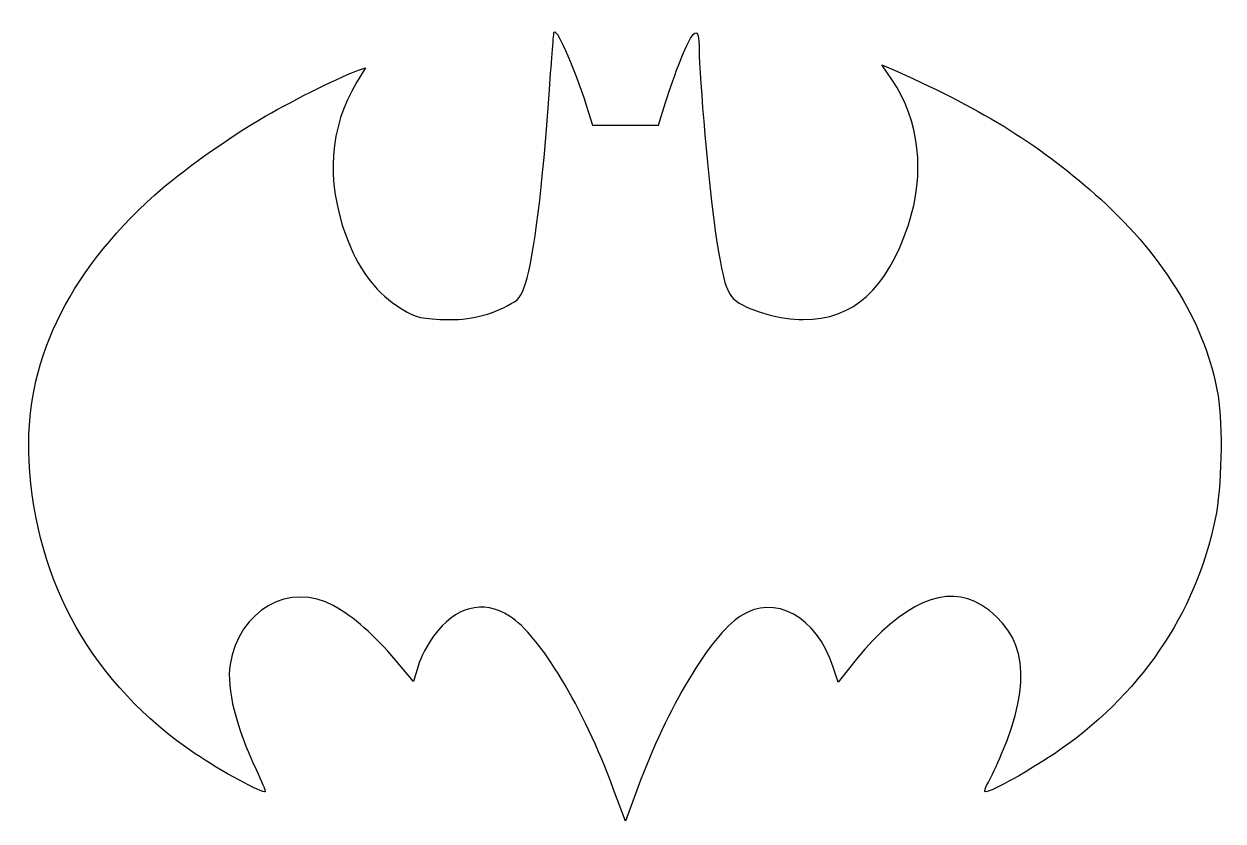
# Model space of a CAD drawing. Extents: x 0 to 152, y 1 to 102.
import ezdxf

# ---------------------------------------------------------------- set-up
doc = ezdxf.new("R2010")
doc.units = 0
doc.layers.add('Layer_1', color=7, linetype='CONTINUOUS')

msp = doc.modelspace()

# ---------------------------------------------------------------- linework, layer by layer
at = {"layer": 'Layer_1', "color": 7}
for points in [[(42.111166, 95.966804), (43.009635, 96.260562), (41.883595, 94.3975)], [(109.950174, 94.804361), (108.68, 96.670734), (110.678204, 95.786295)], [(71.384966, 90.590898), (71.875331, 88.991426), (76.071375, 88.994626), (80.267436, 88.997826), (81.171108, 91.878228)], [(49.707643, 20.226298), (49.112233, 18.275027), (46.862774, 20.931858)], [(105.430229, 21.064988), (103.111903, 18.171267), (102.491589, 20.071128)], [(77.636722, 4.766112), (76.064417, 0.52707), (74.573394, 4.550452)]]:
    msp.add_lwpolyline(points, dxfattribs=at)
for points in [[(66.407107, 93.458281), (66.683837, 97.442734), (66.947941, 100.753841), (66.994009, 100.8163)], [(66.994009, 100.8163), (67.382384, 101.342906), (69.851312, 95.593419), (71.384966, 90.590898)], [(83.021517, 97.105774), (84.766678, 101.432361), (85.444635, 101.846154), (85.444635, 98.584734)], [(85.444635, 98.584734), (85.444635, 95.188909), (86.728848, 80.795921), (87.500102, 75.547681)], [(81.171108, 91.878228), (81.668128, 93.462442), (82.500813, 95.81484), (83.021517, 97.105774)], [(30.35147, 90.160217), (33.866851, 92.199861), (40.28965, 95.371255), (42.111166, 95.966804)], [(112.047424, 76.299796), (114.234285, 82.825652), (113.461385, 89.644977), (109.950174, 94.804361)], [(110.678204, 95.786295), (121.703798, 90.906208), (129.112951, 86.25209), (136.510784, 79.55937)], [(41.883595, 94.3975), (38.432882, 88.688175), (37.958004, 81.982332), (40.508666, 74.981719)], [(63.356285, 68.873797), (64.471886, 72.400519), (65.545431, 81.051505), (66.407107, 93.458281)], [(16.203194, 80.090232), (19.498881, 83.064297), (25.574382, 87.388521), (30.35147, 90.160217)], [(0.235875, 46.288928), (-0.412656, 58.614243), (4.924231, 69.911938), (16.203194, 80.090232)], [(136.510784, 79.55937), (144.726117, 72.127049), (149.998829, 63.298065), (151.43093, 54.576122)], [(98.684201, 64.267705), (105.059354, 64.272705), (109.295081, 68.086337), (112.047424, 76.299796)], [(40.508666, 74.981719), (42.004374, 70.876558), (44.111537, 67.958147), (46.951754, 66.058086)], [(87.500102, 75.547681), (88.438771, 69.160237), (88.948767, 67.460357), (90.186337, 66.594046)], [(61.049869, 66.021136), (62.531952, 66.790866), (62.803725, 67.126997), (63.356285, 68.873797)], [(46.951754, 66.058086), (49.113046, 64.612216), (49.609045, 64.453746), (52.450458, 64.301235)], [(52.450458, 64.301235), (55.810553, 64.120915), (58.380761, 64.634956), (61.049869, 66.021136)], [(90.186337, 66.594046), (92.009282, 65.317966), (95.853643, 64.265545), (98.684201, 64.267705)], [(151.43093, 54.576122), (152.06359, 50.72299), (151.8862, 42.902767), (151.0759, 38.923495)], [(21.365871, 9.074384), (8.351858, 17.922817), (1.051946, 30.779552), (0.235875, 46.288928)], [(151.0759, 38.923495), (148.622999, 26.878061), (141.352486, 16.273106), (130.621022, 9.087514)], [(39.008966, 27.877221), (33.415483, 31.013902), (26.857195, 27.305651), (25.797377, 20.406998)], [(121.333908, 27.980281), (116.966056, 30.756402), (111.178374, 28.239771), (105.430229, 21.064988)], [(102.491589, 20.071128), (100.372632, 26.561001), (95.054257, 29.454722), (90.635784, 26.521861)], [(46.862774, 20.931858), (44.124149, 24.16646), (41.520883, 26.46861), (39.008966, 27.877221)], [(61.324877, 26.571881), (57.908075, 28.710251), (54.452502, 27.803821), (51.677602, 24.04132)], [(123.913589, 9.064394), (127.885121, 18.333677), (127.06642, 24.33681), (121.333908, 27.980281)], [(74.573394, 4.550452), (70.724025, 14.937676), (65.173862, 24.16303), (61.324877, 26.571881)], [(90.635784, 26.521861), (86.820279, 23.989249), (81.405306, 14.926526), (77.636722, 4.766112)], [(51.677602, 24.04132), (50.9216, 23.016249), (50.035119, 21.299508), (49.707643, 20.226298)], [(25.797377, 20.406998), (25.328873, 17.357357), (26.554741, 12.417195), (29.107779, 7.066263)], [(30.272456, 4.239062), (30.049636, 3.936912), (24.453733, 6.974903), (21.365871, 9.074384)], [(130.621022, 9.087514), (126.74194, 6.490133), (122.015118, 3.919442), (121.758178, 4.267442)], [(122.222778, 5.453122), (122.543379, 6.017132), (123.304219, 7.642213), (123.913589, 9.064394)], [(29.107779, 7.066263), (29.809879, 5.594732), (30.333986, 4.322482), (30.272456, 4.239062)], [(121.758178, 4.267442), (121.693078, 4.355642), (121.902198, 4.889102), (122.222778, 5.453122)]]:
    msp.add_open_spline(points, degree=3, dxfattribs=at)

doc.saveas('drawing.dxf')
